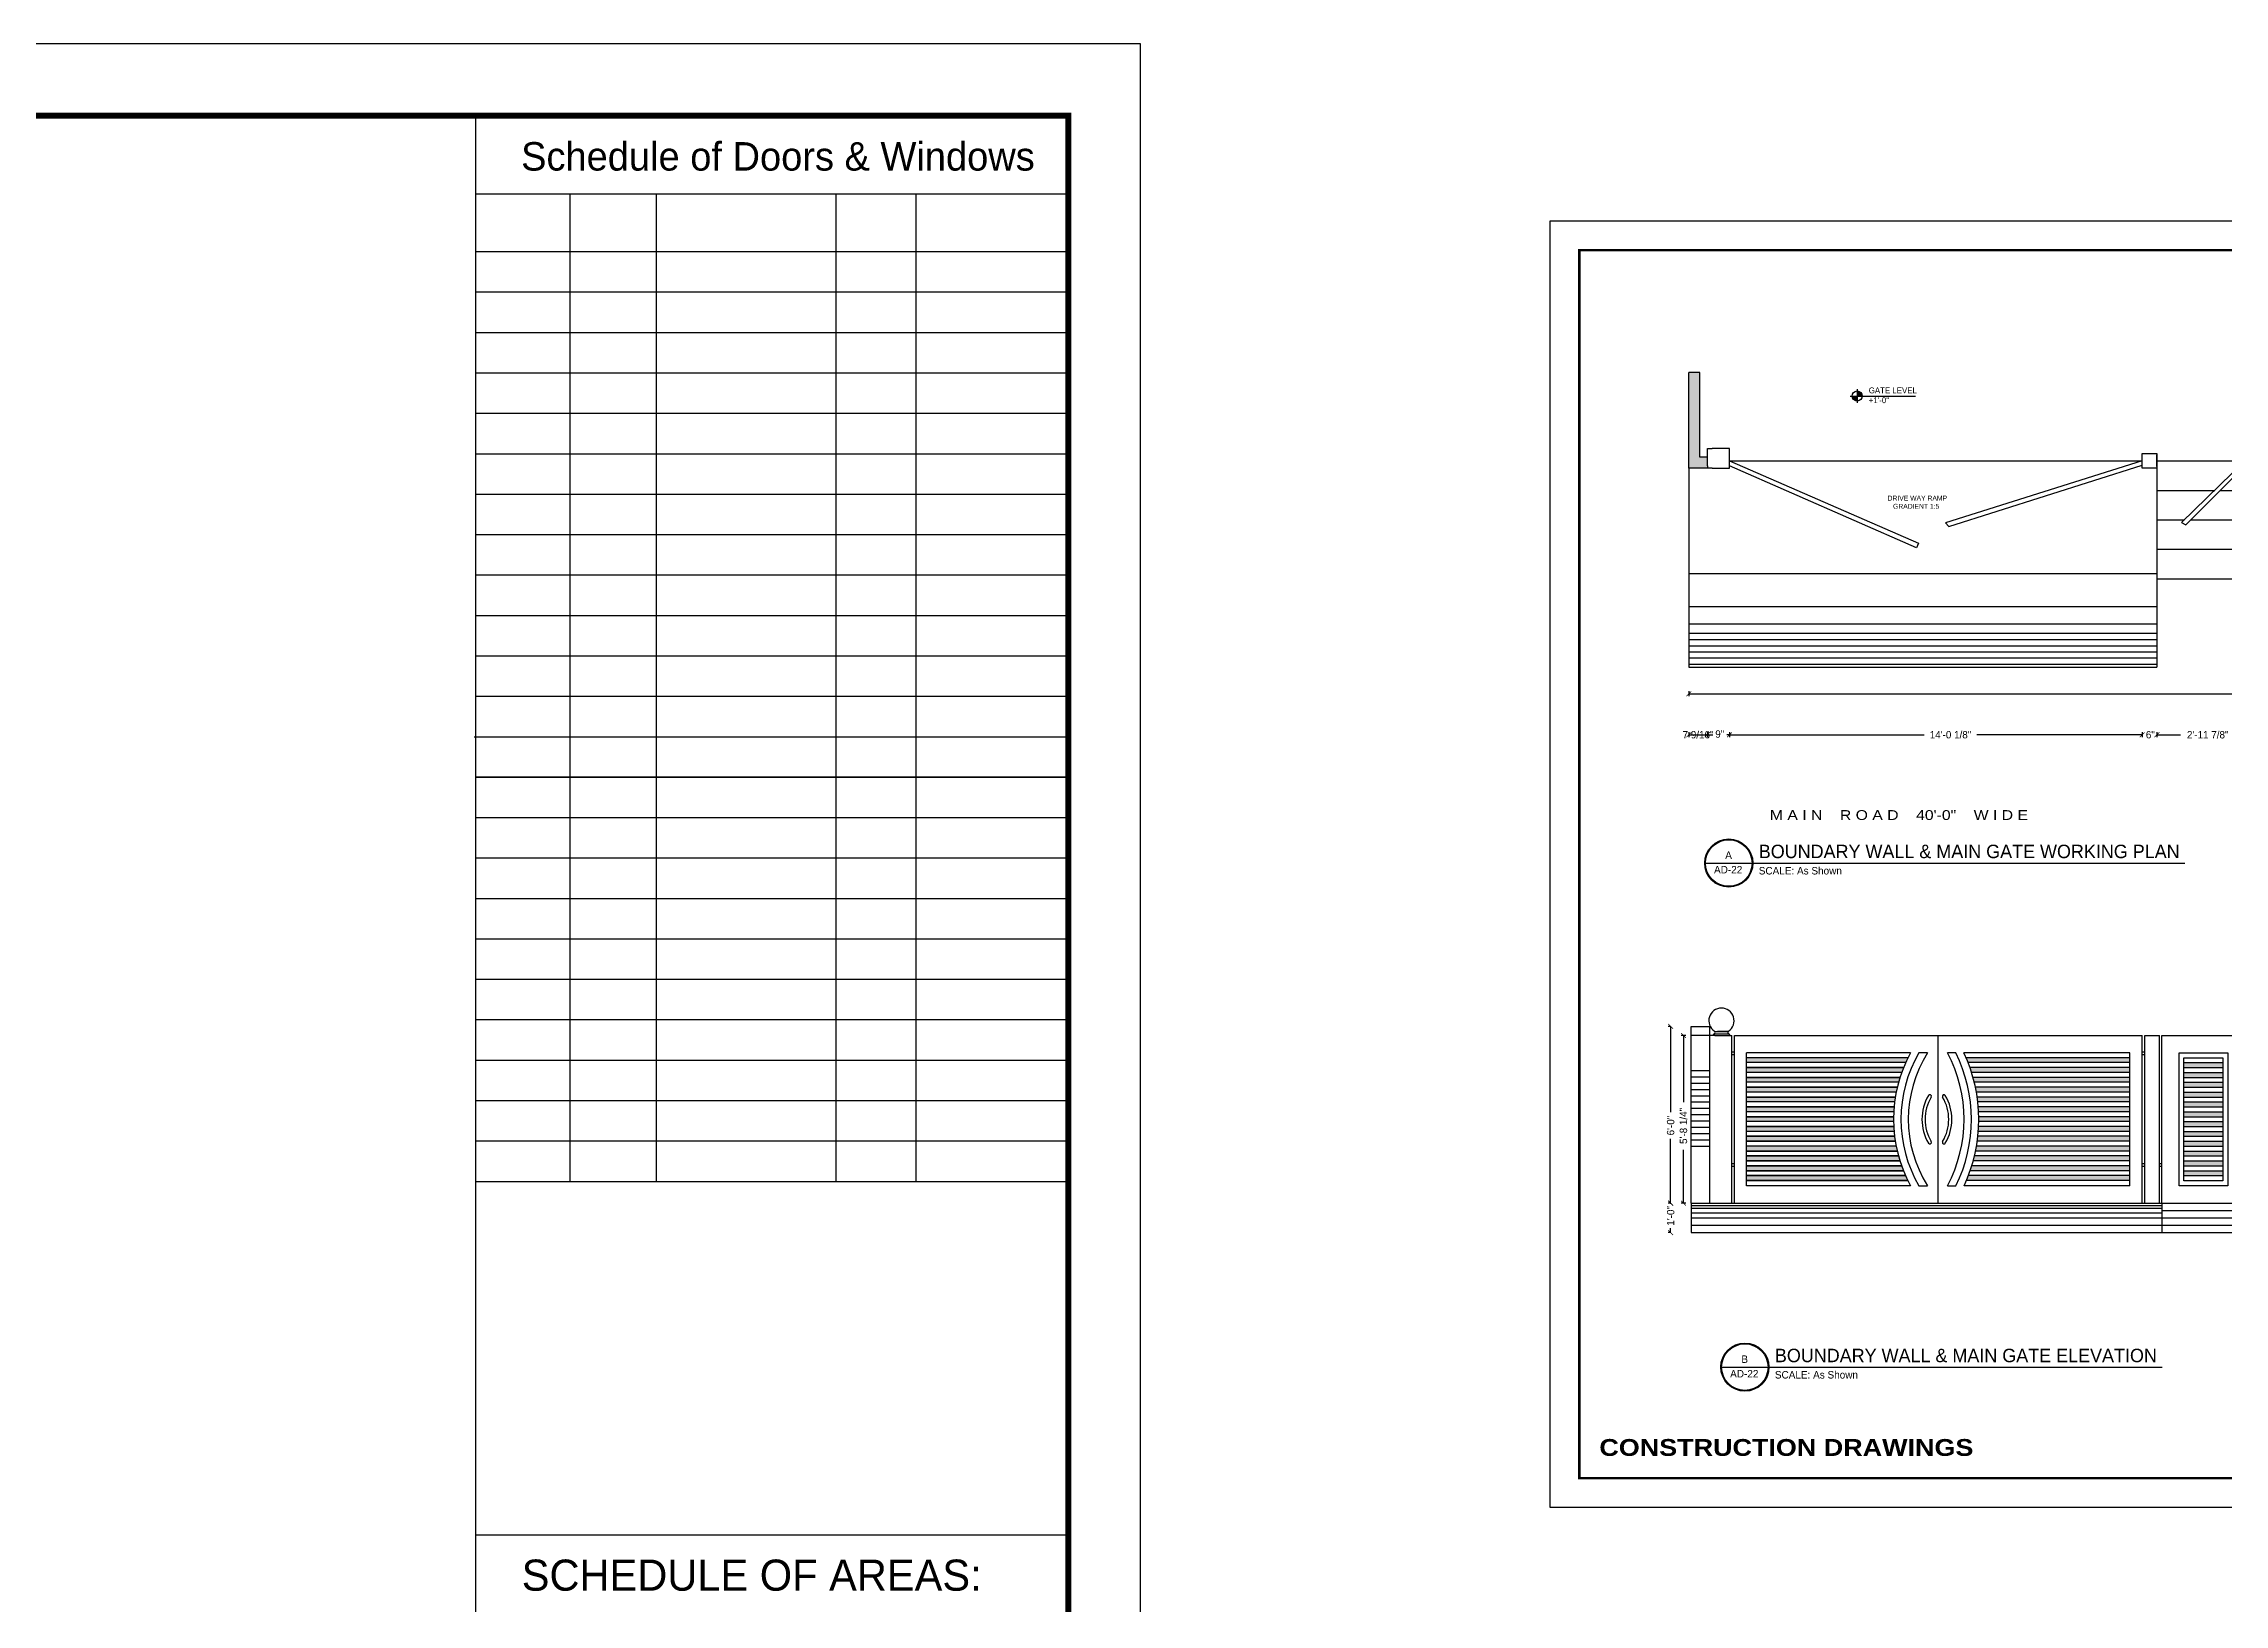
# Model space of a CAD drawing. Extents: x 10753 to 18704, y -5361 to 1140.
# Drawn here: x 14333 to 15221, y -2524 to -1889 of the extents above; entities that cross this region are included whole.
import ezdxf
from ezdxf.enums import TextEntityAlignment as Align

# ---------------------------------------------------------------- set-up
doc = ezdxf.new("R2010")
doc.units = 0
doc.header["$LTSCALE"] = 30
doc.header["$MEASUREMENT"] = 0
doc.header["$PDMODE"] = 3
doc.layers.get('0').update_dxf_attribs({"linetype": 'CONTINUOUS'})
doc.layers.get('DEFPOINTS').update_dxf_attribs({"linetype": 'CONTINUOUS'})
for name, color, linetype in [('CEILING SECTION', 33, 'CONTINUOUS'), ('DIM', 6, 'CONTINUOUS'), ('DM', 210, 'CONTINUOUS'), ('E-SSTONE', 37, 'CONTINUOUS'), ('FALSE CL', 43, 'CONTINUOUS'), ('main gate', 11, 'CONTINUOUS'), ('SEAL', 1, 'CONTINUOUS'), ('SLINE', 3, 'CONTINUOUS'), ('ST', 1, 'CONTINUOUS'), ('TEXT', 13, 'CONTINUOUS'), ('WALL', 2, 'CONTINUOUS'), ('WL', 9, 'CONTINUOUS')]:
    doc.layers.add(name, color=color, linetype=linetype)
doc.styles.add('CITYBLUEPRINT', font='stylu.ttf', dxfattribs={"height": 6})
doc.styles.add('ROMAND', font='stylu.ttf', dxfattribs={"height": 2})
doc.styles.add('SEAL TEXT', font='stylu.ttf', dxfattribs={"height": 6})
doc.styles.add('SMALL-DIM', font='stylu.ttf', dxfattribs={"height": 2})
doc.styles.get("Standard").update_dxf_attribs({"font": 'stylu.ttf', "height": 3})
doc.styles.add('STYLE3', font='ariblk.ttf', dxfattribs={"height": 1})
doc.styles.add('Work Dim', font='stylu.ttf', dxfattribs={"height": 4})
doc.dimstyles.new('D1', dxfattribs={"dimtxt": 6, "dimasz": 5, "dimexe": 1, "dimexo": 2, "dimgap": 1, "dimtad": 1, "dimdec": 4, "dimzin": 3, "dimdsep": 46, "dimlunit": 4, "dimtxsty": 'Standard', "dimcen": 3, "dimclrd": 7, "dimclre": 7, "dimclrt": 2, "dimadec": 0, "dimazin": 0, "dimtfac": 1, "dimtdec": 4, "dimtofl": 0, "dimtmove": 2, "dimatfit": 3, "dimfxl": 1, "dimfrac": 2, "dimtolj": 1, "dimtzin": 1, "dimarcsym": 0})

# ---------------------------------------------------------------- blocks, each defined once
blk = doc.blocks.new('_ArchTick')
at = {"color": 0, "linetype": 'ByBlock', "const_width": 0.15}
blk.add_lwpolyline([(-0.5, -0.5), (0.5, 0.5)], dxfattribs=at)
blk = doc.blocks.new('*D676')
at = {"layer": 'DEFPOINTS', "color": 0, "transparency": 16777216}
for p in [(14995.45, -2360.83), (15003.84, -2360.83), (15003.84, -2372.83)]:
    blk.add_point(p, dxfattribs=at)
at = {"layer": 'FALSE CL', "color": 21, "lineweight": -2, "transparency": 16777216}
for p, q in [((14995.45, -2360.83), (14994.45, -2360.83)), ((14995.45, -2360.83), (14995.45, -2361.06)), ((14995.45, -2372.83), (14995.45, -2370.97)), ((14995.45, -2372.83), (14994.45, -2372.83))]:
    blk.add_line(p, q, dxfattribs=at)
at = {"layer": 'FALSE CL', "color": 21, "lineweight": -2, "transparency": 16777216, "xscale": 2, "yscale": 2, "zscale": 2}
for p, rotation in [((14995.45, -2360.83), 90), ((14995.45, -2372.83), 270)]:
    blk.add_blockref('_ArchTick', p, dxfattribs=dict(at, rotation=rotation))
at = {"layer": 'FALSE CL', "color": 21, "transparency": 16777216, "insert": (14995.45, -2366.01), "char_height": 3, "attachment_point": 5, "rotation": 90}
blk.add_mtext('\\A1;1\'-0"', dxfattribs=at)
blk = doc.blocks.new('*D677')
at = {"layer": 'DEFPOINTS', "color": 0, "transparency": 16777216}
for p in [(14995.44, -2288.83), (15003.84, -2288.83), (15003.84, -2360.83)]:
    blk.add_point(p, dxfattribs=at)
at = {"layer": 'FALSE CL', "color": 21, "lineweight": -2, "transparency": 16777216}
for p, q in [((14995.44, -2288.83), (14994.44, -2288.83)), ((14995.44, -2288.83), (14995.44, -2323.78)), ((14995.44, -2360.83), (14995.44, -2334.69)), ((14995.44, -2360.83), (14994.44, -2360.83))]:
    blk.add_line(p, q, dxfattribs=at)
at = {"layer": 'FALSE CL', "color": 21, "lineweight": -2, "transparency": 16777216, "xscale": 2, "yscale": 2, "zscale": 2}
for p, rotation in [((14995.44, -2288.83), 90), ((14995.44, -2360.83), 270)]:
    blk.add_blockref('_ArchTick', p, dxfattribs=dict(at, rotation=rotation))
at = {"layer": 'FALSE CL', "color": 21, "transparency": 16777216, "insert": (14995.44, -2329.24), "char_height": 3, "attachment_point": 5, "rotation": 90}
blk.add_mtext('\\A1;6\'-0"', dxfattribs=at)
blk = doc.blocks.new('*D678')
at = {"layer": 'DEFPOINTS', "color": 0, "transparency": 16777216}
for p in [(15000.68, -2292.58), (15011.41, -2292.58), (15011.41, -2360.83)]:
    blk.add_point(p, dxfattribs=at)
at = {"layer": 'FALSE CL', "color": 21, "lineweight": -2, "transparency": 16777216}
for p, q in [((15001.68, -2292.58), (14999.68, -2292.58)), ((15000.68, -2292.58), (15000.68, -2319.72)), ((15000.68, -2360.83), (15000.68, -2339.06)), ((15001.68, -2360.83), (14999.68, -2360.83))]:
    blk.add_line(p, q, dxfattribs=at)
at = {"layer": 'FALSE CL', "color": 21, "lineweight": -2, "transparency": 16777216, "xscale": 2, "yscale": 2, "zscale": 2}
for p, rotation in [((15000.68, -2292.58), 90), ((15000.68, -2360.83), 270)]:
    blk.add_blockref('_ArchTick', p, dxfattribs=dict(at, rotation=rotation))
at = {"layer": 'FALSE CL', "color": 21, "transparency": 16777216, "insert": (15000.68, -2329.39), "char_height": 3, "attachment_point": 5, "rotation": 90}
blk.add_mtext('\\A1;5\'-8 1/4"', dxfattribs=at)
blk = doc.blocks.new('*D681')
at = {"layer": 'DEFPOINTS', "color": 0, "transparency": 16777216}
for p in [(15193.53, -2106.53), (15229.41, -2106.53), (15229.41, -2170.09)]:
    blk.add_point(p, dxfattribs=at)
at = {"layer": 'FALSE CL', "color": 21, "lineweight": -2, "transparency": 16777216}
for p, q in [((15193.53, -2169.09), (15193.53, -2171.09)), ((15193.53, -2170.09), (15203.09, -2170.09)), ((15229.41, -2170.09), (15225.35, -2170.09)), ((15229.41, -2169.09), (15229.41, -2171.09))]:
    blk.add_line(p, q, dxfattribs=at)
at = {"layer": 'FALSE CL', "color": 21, "lineweight": -2, "transparency": 16777216, "xscale": 2, "yscale": 2, "zscale": 2, "rotation": 180}
blk.add_blockref('_ArchTick', (15193.53, -2170.09), dxfattribs=at)
at = {"layer": 'FALSE CL', "color": 21, "lineweight": -2, "transparency": 16777216, "xscale": 2, "yscale": 2, "zscale": 2}
blk.add_blockref('_ArchTick', (15229.41, -2170.09), dxfattribs=at)
at = {"layer": 'FALSE CL', "color": 21, "transparency": 16777216, "insert": (15214.22, -2170.09), "char_height": 3, "attachment_point": 5}
blk.add_mtext('\\A1;2\'-11 7/8"', dxfattribs=at)
blk = doc.blocks.new('*D682')
at = {"layer": 'DEFPOINTS', "color": 0, "transparency": 16777216}
for p in [(15002.82, -2061.53), (15010.39, -2061.53), (15010.39, -2170.08)]:
    blk.add_point(p, dxfattribs=at)
at = {"layer": 'FALSE CL', "color": 21, "lineweight": -2, "transparency": 16777216}
for p, q in [((15002.82, -2169.08), (15002.82, -2171.08)), ((15002.82, -2170.08), (15010.39, -2170.08)), ((15010.39, -2169.08), (15010.39, -2171.08))]:
    blk.add_line(p, q, dxfattribs=at)
at = {"layer": 'FALSE CL', "color": 21, "lineweight": -2, "transparency": 16777216, "xscale": 2, "yscale": 2, "zscale": 2, "rotation": 180}
blk.add_blockref('_ArchTick', (15002.82, -2170.08), dxfattribs=at)
at = {"layer": 'FALSE CL', "color": 21, "lineweight": -2, "transparency": 16777216, "xscale": 2, "yscale": 2, "zscale": 2}
blk.add_blockref('_ArchTick', (15010.39, -2170.08), dxfattribs=at)
at = {"layer": 'FALSE CL', "color": 21, "transparency": 16777216, "insert": (15006.61, -2170.08), "char_height": 3, "attachment_point": 5}
blk.add_mtext('\\A1;7 9/16"', dxfattribs=at)
blk = doc.blocks.new('*D683')
at = {"layer": 'DEFPOINTS', "color": 0, "transparency": 16777216}
for p in [(15010.39, -2061.53), (15019.39, -2061.53), (15019.39, -2170.08)]:
    blk.add_point(p, dxfattribs=at)
at = {"layer": 'FALSE CL', "color": 21, "lineweight": -2, "transparency": 16777216}
for p, q in [((15010.39, -2169.08), (15010.39, -2171.08)), ((15010.39, -2170.08), (15012.59, -2170.08)), ((15019.39, -2170.08), (15018.29, -2170.08)), ((15019.39, -2169.08), (15019.39, -2171.08))]:
    blk.add_line(p, q, dxfattribs=at)
at = {"layer": 'FALSE CL', "color": 21, "lineweight": -2, "transparency": 16777216, "xscale": 2, "yscale": 2, "zscale": 2, "rotation": 180}
blk.add_blockref('_ArchTick', (15010.39, -2170.08), dxfattribs=at)
at = {"layer": 'FALSE CL', "color": 21, "lineweight": -2, "transparency": 16777216, "xscale": 2, "yscale": 2, "zscale": 2}
blk.add_blockref('_ArchTick', (15019.39, -2170.08), dxfattribs=at)
at = {"layer": 'FALSE CL', "color": 21, "transparency": 16777216, "insert": (15015.44, -2169.8), "char_height": 3, "attachment_point": 5}
blk.add_mtext('\\A1;9"', dxfattribs=at)
blk = doc.blocks.new('*D684')
at = {"layer": 'DEFPOINTS', "color": 0, "transparency": 16777216}
for p in [(15019.39, -2058.53), (15187.53, -2058.51), (15187.53, -2170.08)]:
    blk.add_point(p, dxfattribs=at)
at = {"layer": 'FALSE CL', "color": 21, "lineweight": -2, "transparency": 16777216}
for p, q in [((15019.39, -2169.08), (15019.39, -2171.08)), ((15019.39, -2170.08), (15098.76, -2170.08)), ((15187.53, -2170.08), (15120.14, -2170.08)), ((15187.53, -2169.08), (15187.53, -2171.08))]:
    blk.add_line(p, q, dxfattribs=at)
at = {"layer": 'FALSE CL', "color": 21, "lineweight": -2, "transparency": 16777216, "xscale": 2, "yscale": 2, "zscale": 2, "rotation": 180}
blk.add_blockref('_ArchTick', (15019.39, -2170.08), dxfattribs=at)
at = {"layer": 'FALSE CL', "color": 21, "lineweight": -2, "transparency": 16777216, "xscale": 2, "yscale": 2, "zscale": 2}
blk.add_blockref('_ArchTick', (15187.53, -2170.08), dxfattribs=at)
at = {"layer": 'FALSE CL', "color": 21, "transparency": 16777216, "insert": (15109.45, -2170.08), "char_height": 3, "attachment_point": 5}
blk.add_mtext('\\A1;14\'-0 1/8"', dxfattribs=at)
blk = doc.blocks.new('*D685')
at = {"layer": 'DEFPOINTS', "color": 0, "transparency": 16777216}
for p in [(15187.53, -2058.51), (15193.53, -2058.41), (15193.53, -2170.08)]:
    blk.add_point(p, dxfattribs=at)
at = {"layer": 'FALSE CL', "color": 21, "lineweight": -2, "transparency": 16777216}
for p, q in [((15187.53, -2170.08), (15185.53, -2170.08)), ((15187.53, -2169.08), (15187.53, -2171.08)), ((15193.53, -2169.08), (15193.53, -2171.08)), ((15193.53, -2170.08), (15195.53, -2170.08))]:
    blk.add_line(p, q, dxfattribs=at)
at = {"layer": 'FALSE CL', "color": 21, "lineweight": -2, "transparency": 16777216, "xscale": 2, "yscale": 2, "zscale": 2}
blk.add_blockref('_ArchTick', (15187.53, -2170.08), dxfattribs=at)
at = {"layer": 'FALSE CL', "color": 21, "lineweight": -2, "transparency": 16777216, "xscale": 2, "yscale": 2, "zscale": 2, "rotation": 180}
blk.add_blockref('_ArchTick', (15193.53, -2170.08), dxfattribs=at)
at = {"layer": 'FALSE CL', "color": 21, "transparency": 16777216, "insert": (15190.85, -2170.08), "char_height": 3, "attachment_point": 5}
blk.add_mtext('\\A1;6"', dxfattribs=at)
blk = doc.blocks.new('*D688')
at = {"layer": 'DEFPOINTS', "color": 0, "transparency": 16777216}
for p in [(15002.82, -2061.53), (15578.85, -2061.53), (15578.85, -2153.38)]:
    blk.add_point(p, dxfattribs=at)
at = {"layer": 'FALSE CL', "color": 21, "lineweight": -2, "transparency": 16777216}
for p, q in [((15002.82, -2152.38), (15002.82, -2154.38)), ((15002.82, -2153.38), (15256.91, -2153.38)), ((15578.85, -2153.38), (15270.97, -2153.38)), ((15578.85, -2152.38), (15578.85, -2154.38))]:
    blk.add_line(p, q, dxfattribs=at)
at = {"layer": 'FALSE CL', "color": 21, "lineweight": -2, "transparency": 16777216, "xscale": 2, "yscale": 2, "zscale": 2, "rotation": 180}
blk.add_blockref('_ArchTick', (15002.82, -2153.38), dxfattribs=at)
at = {"layer": 'FALSE CL', "color": 21, "lineweight": -2, "transparency": 16777216, "xscale": 2, "yscale": 2, "zscale": 2}
blk.add_blockref('_ArchTick', (15578.85, -2153.38), dxfattribs=at)
at = {"layer": 'FALSE CL', "color": 21, "transparency": 16777216, "insert": (15263.94, -2153.38), "char_height": 3, "attachment_point": 5}
blk.add_mtext('\\A1;48\'-0"', dxfattribs=at)

msp = doc.modelspace()

# ---------------------------------------------------------------- hatches: boundary and pattern name
at = {"layer": 'DM'}
h = msp.add_hatch(dxfattribs=at)
h.set_pattern_fill('ANSI31', color=256, scale=0.6)
h.set_pattern_definition([(45, (24320.09166, -6561.09638), (-0.0530330086, 0.0530330086), [])])
h.paths.add_polyline_path([(15071.43327, -2032.10851), (15073.48098, -2032.10851, 0.414213562), (15071.43327, -2030.0608)])
h.paths.add_polyline_path([(15069.38556, -2032.10851, 0.414213562), (15071.43327, -2034.15621), (15071.43327, -2032.10851)])
at = {"layer": 'FALSE CL'}
h = msp.add_hatch(color=15, dxfattribs=at)
h.dxf.hatch_style = 1
h.paths.add_polyline_path([(15578.84523, -2057.03055), (15238.40773, -2057.03055), (15238.40773, -2061.53055), (15578.84523, -2061.53055)])
h.paths.add_polyline_path([(15007.32154, -2022.53055), (15002.82154, -2022.53055), (15002.82154, -2061.53055), (15010.38948, -2061.53055), (15010.38948, -2060.53055), (15010.38948, -2057.03055), (15007.32154, -2057.03055)])
h = msp.add_hatch(color=15, dxfattribs=at)
h.dxf.hatch_style = 1
h.paths.add_polyline_path([(15092.10312, -2301.62135), (15026.40536, -2301.62135), (15026.40536, -2303.62135), (15091.16614, -2303.62135, -0.009725713)])
h.paths.add_polyline_path([(15090.3216, -2305.62135), (15026.40536, -2305.62135), (15026.40536, -2307.62135), (15089.56514, -2307.62135, -0.009415981)])
h.paths.add_polyline_path([(15088.89305, -2309.62135), (15026.40536, -2309.62135), (15026.40536, -2311.62135), (15088.30223, -2311.62135, -0.009183271)])
h.paths.add_polyline_path([(15087.79006, -2313.62135), (15026.40536, -2313.62135), (15026.40536, -2315.62135), (15087.35439, -2315.62135, -0.009013531)])
h.paths.add_polyline_path([(15086.99343, -2317.62135), (15026.40536, -2317.62135), (15026.40536, -2319.62135), (15086.70573, -2319.62135, -0.008897629)])
h.paths.add_polyline_path([(15086.49019, -2321.62135), (15026.40536, -2321.62135), (15026.40536, -2323.62135), (15086.34597, -2323.62135, -0.008829833)])
h.paths.add_polyline_path([(15086.27254, -2325.62135), (15026.40536, -2325.62135), (15026.40536, -2327.62135), (15086.26963, -2327.62135, -0.008806973)])
h.paths.add_polyline_path([(15086.33721, -2329.62135), (15026.40536, -2329.62135), (15026.40536, -2331.62135), (15086.47554, -2331.62135, -0.008828008)])
h.paths.add_polyline_path([(15086.68515, -2333.62135), (15026.40536, -2333.62135), (15026.40536, -2335.62135), (15086.96683, -2335.62135, -0.008893896)])
h.paths.add_polyline_path([(15087.32167, -2337.62135), (15026.40536, -2337.62135), (15026.40536, -2339.62135), (15087.75109, -2339.62135, -0.009007711)])
h.paths.add_polyline_path([(15088.25684, -2341.62135), (15026.40536, -2341.62135), (15026.40536, -2343.62135), (15088.84105, -2343.62135, -0.009175067)])
h.paths.add_polyline_path([(15089.5063, -2345.62135), (15026.40536, -2345.62135), (15026.40536, -2347.62135), (15090.25565, -2347.62135, -0.00940493)])
h.paths.add_polyline_path([(15091.09273, -2349.62135), (15026.40536, -2349.62135), (15026.40536, -2351.62135), (15092.02186, -2351.62135, -0.009711107)])
h = msp.add_hatch(color=15, dxfattribs=at)
h.dxf.hatch_style = 1
h.paths.add_polyline_path([(15182.54748, -2301.62135), (15115.8261, -2301.62135, -0.008473354), (15116.64241, -2303.62135), (15182.54748, -2303.62135)])
h.paths.add_polyline_path([(15182.54748, -2305.62135), (15117.38119, -2305.62135, -0.008266187), (15118.04527, -2307.62135), (15182.54748, -2307.62135)])
h.paths.add_polyline_path([(15182.54748, -2309.62135), (15118.63707, -2309.62135, -0.008107415), (15119.15866, -2311.62135), (15182.54748, -2311.62135)])
h.paths.add_polyline_path([(15182.54748, -2313.62135), (15119.61181, -2313.62135, -0.007989911), (15119.998, -2315.62135), (15182.54748, -2315.62135)])
h.paths.add_polyline_path([(15182.54748, -2317.62135), (15120.31846, -2317.62135, -0.007908853), (15120.57418, -2319.62135), (15182.54748, -2319.62135)])
h.paths.add_polyline_path([(15182.54748, -2321.62135), (15120.76594, -2321.62135, -0.00786113), (15120.89434, -2323.62135), (15182.54748, -2323.62135)])
h.paths.add_polyline_path([(15182.54748, -2325.62135), (15120.95973, -2325.62135, -0.007844986), (15120.96233, -2327.62135), (15182.54748, -2327.62135)])
h.paths.add_polyline_path([(15182.54748, -2329.62135), (15120.90214, -2329.62135, -0.007859842), (15120.77898, -2331.62135), (15182.54748, -2331.62135)])
h.paths.add_polyline_path([(15182.54748, -2333.62135), (15120.59248, -2333.62135, -0.007906231), (15120.34209, -2335.62135), (15182.54748, -2335.62135)])
h.paths.add_polyline_path([(15182.54748, -2337.62135), (15120.02703, -2337.62135, -0.007985856), (15119.64633, -2339.62135), (15182.54748, -2339.62135)])
h.paths.add_polyline_path([(15182.54748, -2341.62135), (15119.19878, -2341.62135, -0.008101768), (15118.68292, -2343.62135), (15182.54748, -2343.62135)])
h.paths.add_polyline_path([(15182.54748, -2345.62135), (15118.09701, -2345.62135, -0.008258708), (15117.439, -2347.62135), (15182.54748, -2347.62135)])
h.paths.add_polyline_path([(15182.54748, -2349.62135), (15116.70651, -2349.62135, -0.008463691), (15115.89674, -2351.62135), (15182.54748, -2351.62135)])
h = msp.add_hatch(color=15, dxfattribs=at)
h.dxf.hatch_style = 1
h.paths.add_polyline_path([(15220.37834, -2303.62135), (15204.52642, -2303.62135), (15204.52642, -2305.62135), (15220.37834, -2305.62135)])
h = msp.add_hatch(color=15, dxfattribs=at)
h.dxf.hatch_style = 1
h.paths.add_polyline_path([(15220.37834, -2307.62135), (15204.52642, -2307.62135), (15204.52642, -2309.62135), (15220.37834, -2309.62135)])
h.paths.add_polyline_path([(15220.37834, -2311.62135), (15204.52642, -2311.62135), (15204.52642, -2313.62135), (15220.37834, -2313.62135)])
h.paths.add_polyline_path([(15220.37834, -2315.62135), (15204.52642, -2315.62135), (15204.52642, -2317.62135), (15220.37834, -2317.62135)])
h.paths.add_polyline_path([(15220.37834, -2319.62135), (15204.52642, -2319.62135), (15204.52642, -2321.62135), (15220.37834, -2321.62135)])
h.paths.add_polyline_path([(15220.37834, -2323.62135), (15204.52642, -2323.62135), (15204.52642, -2325.62135), (15220.37834, -2325.62135)])
h.paths.add_polyline_path([(15220.37834, -2327.62135), (15204.52642, -2327.62135), (15204.52642, -2329.62135), (15220.37834, -2329.62135)])
h.paths.add_polyline_path([(15220.37834, -2331.62135), (15204.52642, -2331.62135), (15204.52642, -2333.62135), (15220.37834, -2333.62135)])
h = msp.add_hatch(color=15, dxfattribs=at)
h.dxf.hatch_style = 1
h.paths.add_polyline_path([(15220.37834, -2335.62135), (15204.52642, -2335.62135), (15204.52642, -2337.62135), (15220.37834, -2337.62135)])
h.paths.add_polyline_path([(15220.37834, -2339.62135), (15204.52642, -2339.62135), (15204.52642, -2341.62135), (15220.37834, -2341.62135)])
h.paths.add_polyline_path([(15220.37834, -2343.62135), (15204.52642, -2343.62135), (15204.52642, -2345.62135), (15220.37834, -2345.62135)])
h.paths.add_polyline_path([(15220.37834, -2347.62135), (15204.52642, -2347.62135), (15204.52642, -2349.62135), (15220.37834, -2349.62135)])

# ---------------------------------------------------------------- linework, layer by layer
at = {"layer": 'CEILING SECTION'}
for p, q in [((15019.38948, -2058.50763), (15187.53161, -2058.50763)), ((15003.83741, -2360.82919), (15003.83741, -2288.82919)), ((15003.83741, -2288.82919), (15011.40536, -2288.82919)), ((15011.40536, -2292.57919), (15011.40536, -2288.82919)), ((15011.40536, -2360.82919), (15011.40536, -2292.57919)), ((15013.39983, -2292.57919), (15011.40536, -2292.57919)), ((15013.40536, -2292.57919), (15020.40536, -2292.57919)), ((15020.40536, -2360.82919), (15020.40536, -2292.57919)), ((15020.40536, -2299.2501), (15021.40536, -2299.2501)), ((15020.40536, -2300.2501), (15021.40536, -2300.2501)), ((15021.40536, -2360.82919), (15021.40536, -2292.57919)), ((15021.40536, -2292.57919), (15187.54748, -2292.57919)), ((15026.40536, -2353.72714), (15026.40536, -2299.62135)), ((15093.13775, -2299.62135), (15026.40536, -2299.62135)), ((15100.08769, -2299.62135), (15096.57961, -2299.62135)), ((15104.47642, -2360.82919), (15104.47642, -2292.57919)), ((15111.5967, -2299.62135), (15108.22318, -2299.62135)), ((15182.54748, -2299.62135), (15114.92897, -2299.62135)), ((15182.54748, -2353.72714), (15182.54748, -2299.62135)), ((15187.54748, -2360.82919), (15187.54748, -2292.57919)), ((15187.54748, -2299.2501), (15188.54748, -2299.2501)), ((15187.54748, -2300.2501), (15188.54748, -2300.2501)), ((15188.54748, -2360.82919), (15188.54748, -2292.57919)), ((15188.54748, -2292.57919), (15194.54748, -2292.57919)), ((15194.54748, -2360.82919), (15194.54748, -2292.57919)), ((15195.54748, -2292.57919), (15229.4236, -2292.57919)), ((15195.54748, -2360.82919), (15195.54748, -2292.57919)), ((15020.40536, -2344.71364), (15021.40536, -2344.71364)), ((15187.54748, -2344.71364), (15188.54748, -2344.71364)), ((15194.54748, -2344.71364), (15195.54748, -2344.71364)), ((15020.40536, -2345.71364), (15021.40536, -2345.71364)), ((15093.1053, -2353.72714), (15026.40536, -2353.72714)), ((15096.54475, -2353.72714), (15100.04999, -2353.72714)), ((15108.25494, -2353.72714), (15111.62649, -2353.72714)), ((15114.94793, -2345.62135), (15114.92897, -2345.62135)), ((15182.54748, -2353.72714), (15114.95704, -2353.72714)), ((15114.95704, -2353.72714), (15114.95705, -2353.72714)), ((15187.54748, -2345.71364), (15188.54748, -2345.71364)), ((15194.54748, -2345.71364), (15195.54748, -2345.71364)), ((15003.83741, -2360.82919), (15579.8611, -2360.82919)), ((15003.83741, -2360.82919), (15003.83741, -2372.82919)), ((15003.83741, -2372.82919), (15579.8611, -2372.82919))]:
    msp.add_line(p, q, dxfattribs=at)
at = {"layer": 'CEILING SECTION', "color": 15}
for p, q in [((15003.83741, -2361.82919), (15195.54748, -2361.82919)), ((15003.83741, -2362.82919), (15195.54748, -2362.82919)), ((15003.83741, -2364.82919), (15195.54748, -2364.82919)), ((15003.83741, -2366.82919), (15195.54748, -2366.82919)), ((15003.83741, -2369.82919), (15195.54748, -2369.82919)), ((15195.54748, -2363.82919), (15239.4236, -2363.82919)), ((15195.54748, -2366.82919), (15239.4236, -2366.82919)), ((15195.54748, -2369.82919), (15239.4236, -2369.82919))]:
    msp.add_line(p, q, dxfattribs=at)
at = {"layer": 'CEILING SECTION'}
for points in [[(15202.52642, -2299.62135), (15222.37834, -2299.62135), (15222.37834, -2353.72714), (15202.52642, -2353.72714)], [(15204.52642, -2301.62135), (15220.37834, -2301.62135), (15220.37834, -2351.72714), (15204.52642, -2351.72714)]]:
    msp.add_lwpolyline(points, close=True, dxfattribs=at)
for centre, radius, start, end in [((15143.03988, -2326.70419), 56.77766, 151.51046596, 208.4207971), ((15143.03988, -2326.70419), 53.77766, 149.76102892, 210.16514567), ((15143.03988, -2326.70419), 50.77766, 147.76714736, 212.15300271), ((15057.22998, -2326.70419), 57.73895, 332.09418497, 27.97308217), ((15057.22998, -2326.70419), 60.73895, 333.58285252, 26.48024298), ((15057.22998, -2326.70419), 63.73895, 334.91495917, 25.14449421)]:
    msp.add_arc(centre, radius, start, end, dxfattribs=at)
at = {"layer": 'DM'}
for p, q in [((15068.60924, -2032.10851), (15095.25407, -2032.10851)), ((15071.43327, -2029.28448), (15071.43327, -2034.93253))]:
    msp.add_line(p, q, dxfattribs=at)
msp.add_circle((15071.43327, -2032.10851), 2.04771, dxfattribs=at)
at = {"layer": 'E-SSTONE'}
for p, q in [((15011.40536, -2312.06029), (15003.83741, -2312.06029)), ((15011.40536, -2314.63172), (15003.83741, -2314.63172)), ((15011.40536, -2317.20315), (15003.83741, -2317.20315)), ((15011.40536, -2319.77458), (15003.83741, -2319.77458)), ((15011.40536, -2322.34601), (15003.83741, -2322.34601)), ((15011.40536, -2324.91744), (15003.83741, -2324.91744)), ((15011.40536, -2327.48887), (15003.83741, -2327.48887)), ((15011.40536, -2330.06029), (15003.83741, -2330.06029)), ((15011.40536, -2332.63172), (15003.83741, -2332.63172))]:
    msp.add_line(p, q, dxfattribs=at)
for centre, radius, start, end in [((15116.74074, -2326.70419), 18.93771, 149.15922991, 210.84077009), ((15116.74074, -2326.70419), 17.652, 149.15922991, 210.84077009), ((15101.03286, -2317.32526), 0.64286, 329.15922991, 149.15922991), ((15106.7861, -2317.32526), 0.64286, 30.84077009, 210.84077009), ((15091.07822, -2326.70419), 17.652, 329.15922991, 30.84077009), ((15091.07822, -2326.70419), 18.93771, 329.15922991, 30.84077009), ((15101.03286, -2336.08312), 0.64286, 210.84077009, 30.84077009), ((15106.7861, -2336.08312), 0.64286, 149.15922991, 329.15922991)]:
    msp.add_arc(centre, radius, start, end, dxfattribs=at)
at = {"layer": 'FALSE CL'}
for p, q in [((15193.53161, -2058.53055), (15229.40773, -2058.53055)), ((15002.82154, -2061.53055), (15002.82154, -2142.50763)), ((15193.53161, -2061.15311), (15193.53161, -2142.50763)), ((15193.53161, -2070.53055), (15217.05491, -2070.53055)), ((15219.40101, -2070.53055), (15229.40773, -2070.53055)), ((15193.53161, -2082.53055), (15204.70209, -2082.53055)), ((15207.39208, -2082.53055), (15229.40773, -2082.53055)), ((15193.53161, -2094.53055), (15229.40773, -2094.53055)), ((15193.53161, -2106.53055), (15229.40773, -2106.53055)), ((15002.82154, -2142.50763), (15193.53161, -2142.50763)), ((15092.10312, -2301.62135), (15026.40536, -2301.62135)), ((15091.16614, -2303.62135), (15026.40536, -2303.62135)), ((15090.3216, -2305.62135), (15026.40536, -2305.62135)), ((15089.56514, -2307.62135), (15026.40536, -2307.62135)), ((15088.89305, -2309.62135), (15026.40536, -2309.62135)), ((15182.54748, -2301.62135), (15115.8261, -2301.62135)), ((15182.54748, -2303.62135), (15116.64241, -2303.62135)), ((15182.54748, -2305.62135), (15117.38119, -2305.62135)), ((15182.54748, -2307.62135), (15118.04527, -2307.62135)), ((15182.54748, -2309.62135), (15118.63707, -2309.62135)), ((15204.52642, -2303.62135), (15220.37834, -2303.62135)), ((15204.52642, -2305.62135), (15220.37834, -2305.62135)), ((15204.52642, -2307.62135), (15220.37834, -2307.62135)), ((15204.52642, -2309.62135), (15220.37834, -2309.62135)), ((15088.30223, -2311.62135), (15026.40536, -2311.62135)), ((15087.79006, -2313.62135), (15026.40536, -2313.62135)), ((15087.35439, -2315.62135), (15026.40536, -2315.62135)), ((15086.99343, -2317.62135), (15026.40536, -2317.62135)), ((15182.54748, -2311.62135), (15119.15866, -2311.62135)), ((15182.54748, -2313.62135), (15119.61181, -2313.62135)), ((15182.54748, -2315.62135), (15119.998, -2315.62135)), ((15182.54748, -2317.62135), (15120.31846, -2317.62135)), ((15204.52642, -2311.62135), (15220.37834, -2311.62135)), ((15204.52642, -2313.62135), (15220.37834, -2313.62135)), ((15204.52642, -2315.62135), (15220.37834, -2315.62135)), ((15204.52642, -2317.62135), (15220.37834, -2317.62135)), ((15086.70573, -2319.62135), (15026.40536, -2319.62135)), ((15086.49019, -2321.62135), (15026.40536, -2321.62135)), ((15086.34597, -2323.62135), (15026.40536, -2323.62135)), ((15086.27254, -2325.62135), (15026.40536, -2325.62135)), ((15182.54748, -2319.62135), (15120.57418, -2319.62135)), ((15182.54748, -2321.62135), (15120.76594, -2321.62135)), ((15182.54748, -2323.62135), (15120.89434, -2323.62135)), ((15182.54748, -2325.62135), (15120.95973, -2325.62135)), ((15204.52642, -2319.62135), (15220.37834, -2319.62135)), ((15204.52642, -2321.62135), (15220.37834, -2321.62135)), ((15204.52642, -2323.62135), (15220.37834, -2323.62135)), ((15204.52642, -2325.62135), (15220.37834, -2325.62135)), ((15086.26963, -2327.62135), (15026.40536, -2327.62135)), ((15086.33721, -2329.62135), (15026.40536, -2329.62135)), ((15086.47554, -2331.62135), (15026.40536, -2331.62135)), ((15086.68515, -2333.62135), (15026.40536, -2333.62135)), ((15086.96683, -2335.62135), (15026.40536, -2335.62135)), ((15182.54748, -2335.62135), (15120.34209, -2335.62135)), ((15182.54748, -2333.62135), (15120.59248, -2333.62135)), ((15182.54748, -2331.62135), (15120.77898, -2331.62135)), ((15182.54748, -2329.62135), (15120.90214, -2329.62135)), ((15182.54748, -2327.62135), (15120.96233, -2327.62135)), ((15204.52642, -2327.62135), (15220.37834, -2327.62135)), ((15204.52642, -2329.62135), (15220.37834, -2329.62135)), ((15204.52642, -2331.62135), (15220.37834, -2331.62135)), ((15204.52642, -2333.62135), (15220.37834, -2333.62135)), ((15204.52642, -2335.62135), (15220.37834, -2335.62135)), ((15087.32167, -2337.62135), (15026.40536, -2337.62135)), ((15087.75109, -2339.62135), (15026.40536, -2339.62135)), ((15088.25684, -2341.62135), (15026.40536, -2341.62135)), ((15088.84105, -2343.62135), (15026.40536, -2343.62135)), ((15182.54748, -2343.62135), (15118.68292, -2343.62135)), ((15182.54748, -2341.62135), (15119.19878, -2341.62135)), ((15182.54748, -2339.62135), (15119.64633, -2339.62135)), ((15182.54748, -2337.62135), (15120.02703, -2337.62135)), ((15204.52642, -2337.62135), (15220.37834, -2337.62135)), ((15204.52642, -2339.62135), (15220.37834, -2339.62135)), ((15204.52642, -2341.62135), (15220.37834, -2341.62135)), ((15204.52642, -2343.62135), (15220.37834, -2343.62135)), ((15089.5063, -2345.62135), (15026.40536, -2345.62135)), ((15090.25565, -2347.62135), (15026.40536, -2347.62135)), ((15091.09273, -2349.62135), (15026.40536, -2349.62135)), ((15092.02186, -2351.62135), (15026.40536, -2351.62135)), ((15182.54748, -2351.62135), (15115.89674, -2351.62135)), ((15182.54748, -2349.62135), (15116.70651, -2349.62135)), ((15182.54748, -2347.62135), (15117.439, -2347.62135)), ((15182.54748, -2345.62135), (15118.09701, -2345.62135)), ((15204.52642, -2345.62135), (15220.37834, -2345.62135)), ((15204.52642, -2347.62135), (15220.37834, -2347.62135)), ((15204.52642, -2349.62135), (15220.37834, -2349.62135)), ((15195.54748, -2360.82919), (15195.54748, -2372.82919))]:
    msp.add_line(p, q, dxfattribs=at)
at = {"layer": 'FALSE CL', "linetype": 'Continuous'}
for p, q in [((15091.16614, -2303.62135), (15026.40536, -2303.62135)), ((15026.40536, -2305.62135), (15090.3216, -2305.62135)), ((15089.56514, -2307.62135), (15026.40536, -2307.62135)), ((15026.40536, -2309.62135), (15088.89305, -2309.62135)), ((15088.30223, -2311.62135), (15026.40536, -2311.62135)), ((15026.40536, -2313.62135), (15087.79006, -2313.62135)), ((15087.35439, -2315.62135), (15026.40536, -2315.62135)), ((15026.40536, -2317.62135), (15086.99343, -2317.62135)), ((15086.70573, -2319.62135), (15026.40536, -2319.62135)), ((15026.40536, -2321.62135), (15086.49019, -2321.62135)), ((15086.27254, -2323.62135), (15026.40536, -2323.62135)), ((15026.40536, -2325.62135), (15086.27254, -2325.62135)), ((15086.26963, -2327.62135), (15026.40536, -2327.62135)), ((15026.40536, -2329.62135), (15086.33721, -2329.62135)), ((15086.47554, -2331.62135), (15026.40536, -2331.62135)), ((15026.40536, -2333.62135), (15086.68515, -2333.62135)), ((15026.40536, -2335.62135), (15086.96683, -2335.62135)), ((15087.32167, -2337.62135), (15026.40536, -2337.62135)), ((15026.40536, -2339.62135), (15087.75109, -2339.62135)), ((15026.40536, -2341.62135), (15088.25684, -2341.62135)), ((15026.40536, -2343.62135), (15088.84105, -2343.62135)), ((15026.40536, -2345.62135), (15089.5063, -2345.62135)), ((15026.40536, -2347.62135), (15090.25565, -2347.62135)), ((15026.40536, -2349.62135), (15091.09273, -2349.62135)), ((15026.40536, -2351.62135), (15092.02186, -2351.62135))]:
    msp.add_line(p, q, dxfattribs=at)
at = {"layer": 'main gate'}
for p, q in [((15002.82154, -2061.53055), (15002.82154, -2022.53055)), ((15007.32154, -2022.53055), (15002.82154, -2022.53055)), ((15007.32154, -2057.03055), (15007.32154, -2022.53055)), ((15010.38948, -2057.03055), (15007.32154, -2057.03055)), ((15010.38948, -2060.53055), (15010.38948, -2053.53055)), ((15010.38948, -2053.53055), (15012.38948, -2053.53055)), ((15010.38948, -2060.53055), (15010.38948, -2061.53055)), ((15019.38948, -2053.53055), (15012.38948, -2053.53055)), ((15019.38948, -2060.53055), (15019.38948, -2053.53055)), ((15019.38948, -2058.50763), (15096.39566, -2092.06429)), ((15095.59669, -2093.89777), (15019.38948, -2060.53055)), ((15019.38948, -2061.53055), (15019.38948, -2060.53055)), ((15187.53161, -2058.50763), (15107.42869, -2083.79642)), ((15108.77377, -2085.27654), (15187.53161, -2060.32661)), ((15187.53161, -2058.53055), (15187.53161, -2055.53055)), ((15187.53161, -2055.53055), (15193.53161, -2055.53055)), ((15187.53161, -2060.77568), (15187.53161, -2056.28542)), ((15187.53161, -2061.53055), (15187.53161, -2058.53055)), ((15193.53161, -2055.53055), (15193.53161, -2061.53055)), ((15193.53161, -2060.77568), (15193.53161, -2056.04833)), ((15193.53161, -2060.77568), (15193.53161, -2061.53055)), ((15229.40773, -2058.53055), (15203.58579, -2083.61496)), ((15205.33318, -2084.58792), (15229.40773, -2060.53128)), ((15012.38948, -2061.53055), (15002.82154, -2061.53055)), ((15012.38948, -2061.53055), (15019.38948, -2061.53055)), ((15193.53161, -2061.53055), (15187.53161, -2061.53055)), ((15107.42869, -2083.79642), (15108.77377, -2085.27654)), ((15203.58579, -2083.61496), (15205.33318, -2084.58792)), ((15096.39566, -2092.06429), (15095.59669, -2093.89777))]:
    msp.add_line(p, q, dxfattribs=at)
at = {"layer": 'SEAL', "color": 1}
for p, q in [((14508.5437, -1917.91437), (14508.5437, -3149.82185)), ((14750.02557, -1917.91437), (14508.5437, -1917.91437)), ((14750.02557, -1917.91437), (14508.5437, -1917.91437)), ((14508.5437, -1949.82666), (14750.02557, -1949.82666)), ((14546.96127, -1949.82666), (14546.96127, -2351.96048)), ((14582.1301, -1949.82666), (14582.1301, -2351.96048)), ((14655.44007, -1949.82666), (14655.44007, -2351.96048)), ((14688.00949, -1949.82666), (14688.00949, -2351.96048)), ((14508.5437, -1973.273), (14750.02557, -1973.273)), ((14508.5437, -1989.73768), (14750.02557, -1989.73768)), ((14508.5437, -2006.20235), (14750.02557, -2006.20235)), ((14508.5437, -2022.66702), (14750.02557, -2022.66702)), ((14508.5437, -2039.13169), (14750.02557, -2039.13169)), ((14508.5437, -2055.59637), (14750.02557, -2055.59637)), ((14508.5437, -2072.06104), (14750.02557, -2072.06104)), ((14508.5437, -2088.52571), (14750.02557, -2088.52571)), ((14508.5437, -2104.99039), (14750.02557, -2104.99039)), ((14508.5437, -2121.45506), (14750.02557, -2121.45506)), ((14508.5437, -2137.91973), (14750.02557, -2137.91973)), ((14508.5437, -2154.38441), (14750.02557, -2154.38441)), ((14508.0571, -2170.84908), (14749.53897, -2170.84908)), ((14508.0571, -2170.84908), (14694.34416, -2170.84908)), ((14508.0571, -2170.84908), (14749.53897, -2170.84908)), ((14508.5437, -2170.84908), (14750.02557, -2170.84908)), ((14508.5437, -2170.84908), (14750.02557, -2170.84908)), ((14750.02557, -2187.31375), (14508.5437, -2187.31375)), ((14508.5437, -2187.31375), (14750.02557, -2187.31375)), ((14508.5437, -2203.77842), (14750.02557, -2203.77842)), ((14508.5437, -2220.2431), (14750.02557, -2220.2431)), ((14508.5437, -2236.70777), (14750.02557, -2236.70777)), ((14508.5437, -2253.17244), (14750.02557, -2253.17244)), ((14508.5437, -2269.63712), (14750.02557, -2269.63712)), ((14508.5437, -2286.10179), (14750.02557, -2286.10179)), ((14508.5437, -2302.56646), (14750.02557, -2302.56646)), ((14508.5437, -2319.03114), (14750.02557, -2319.03114)), ((14508.5437, -2335.49581), (14750.02557, -2335.49581)), ((14508.5437, -2351.96048), (14750.02557, -2351.96048)), ((14750.02557, -2496.12537), (14508.5437, -2496.12537))]:
    msp.add_line(p, q, dxfattribs=at)
for points in [[(14779.3567, -1888.58324), (14779.3567, -3179.15298), (12857.09429, -3179.15298), (12857.09429, -1888.58324)], [(15726.76047, -1960.81203), (15726.76047, -2484.78568), (14946.31845, -2484.78568), (14946.31845, -1960.81203)]]:
    msp.add_lwpolyline(points, close=True, dxfattribs=at)
at = {"layer": 'SLINE'}
for p, q in [((15009.30491, -2222.32887), (15204.94737, -2222.32887)), ((15015.86821, -2427.619), (15195.71315, -2427.619))]:
    msp.add_line(p, q, dxfattribs=at)
for centre, radius in [((15019.11585, -2222.32887), 9.81095), ((15019.11585, -2222.32887), 9.47309), ((15025.67916, -2427.619), 9.81095), ((15025.67916, -2427.619), 9.47309)]:
    msp.add_circle(centre, radius, dxfattribs=at)
at = {"layer": 'ST', "color": 8}
for p, q in [((15193.53161, -2104.49174), (15002.82154, -2104.49174)), ((15193.53161, -2118.0314), (15002.82154, -2118.0314)), ((15193.53161, -2125.02437), (15002.82154, -2125.02437)), ((15193.53161, -2128.89285), (15002.82154, -2128.89285)), ((15193.53161, -2131.42223), (15002.82154, -2131.42223)), ((15193.53161, -2133.92223), (15002.82154, -2133.92223)), ((15193.53161, -2136.42223), (15002.82154, -2136.42223)), ((15193.53161, -2138.92223), (15002.82154, -2138.92223)), ((15193.53161, -2141.42223), (15002.82154, -2141.42223))]:
    msp.add_line(p, q, dxfattribs=at)
at = {"layer": 'TEXT', "color": 2}
msp.add_arc((15016.15029, -2286.51542), 5.13967, 303.86206252, 236.13793748, dxfattribs=at)
at = {"layer": 'WL'}
for p, q in [((15013.28649, -2291.84913), (15019.01409, -2291.84913)), ((15013.43272, -2290.9054), (15018.86786, -2290.9054)), ((15018.86786, -2290.9054), (15014.53003, -2290.9054)), ((15011.40536, -2292.57919), (15003.83741, -2292.57919)), ((15011.40536, -2306.91744), (15003.83741, -2306.91744)), ((15011.40536, -2309.48887), (15003.83741, -2309.48887)), ((15011.40536, -2335.20315), (15003.83741, -2335.20315)), ((15011.40536, -2337.77458), (15003.83741, -2337.77458))]:
    msp.add_line(p, q, dxfattribs=at)
for points, const_width in [([(14750.02557, -1917.91437), (14750.02557, -3149.82185), (12886.42542, -3149.82185), (12886.42542, -1917.91437)], 2.44426), ([(15714.85198, -1972.72052), (15714.85198, -2472.87719), (14958.22695, -2472.87719), (14958.22695, -1972.72052)], 0.99237)]:
    msp.add_lwpolyline(points, close=True, dxfattribs=dict(at, const_width=const_width))
for centre, radius, start, end in [((15013.47643, -2292.66315), 0.83588, 103.13383704, 174.23483648), ((15012.96563, -2291.31622), 0.62205, 301.05152325, 58.94847675), ((15019.33495, -2291.31622), 0.62205, 121.05152325, 238.94847675), ((15018.82416, -2292.66315), 0.83588, 5.76516352, 76.86616296)]:
    msp.add_arc(centre, radius, start, end, dxfattribs=at)

# ---------------------------------------------------------------- texts
at = {"layer": 'DIM', "insert": (15082.21799, -2072.69376), "char_height": 2, "attachment_point": 1, "style": 'Work Dim'}
msp.add_mtext_dynamic_manual_height_columns('\\pi1.5954;DRIVE WAY RAMP\\P\\pi3.8216;GRADIENT 1:5', width=26.6066114, gutter_width=20, heights=[0], dxfattribs=at)
at = {"layer": 'DM', "insert": (15076.13392, -2028.6169), "char_height": 2.4, "attachment_point": 1, "style": 'Work Dim'}
msp.add_mtext_dynamic_manual_height_columns('GATE LEVEL\\P+1\'-0"', width=36.2114011, gutter_width=20, heights=[0], dxfattribs=at)
at = {"layer": 'SEAL', "color": 1, "style": 'SEAL TEXT'}
msp.add_text('Schedule of Doors & Windows', height=11.58539, dxfattribs=at).set_placement((14631.78982, -1940.29394), align=Align.CENTER)
at = {"layer": 'SEAL', "color": 1, "style": 'ROMAND'}
msp.add_text('SCHEDULE OF AREAS:', height=12.669831, dxfattribs=at).set_placement((14527.42261, -2518.68012))
at = {"layer": 'SLINE', "style": 'SMALL-DIM'}
for s, height, p in [('A', 3.0375, (15017.68599, -2220.61338)), ('BOUNDARY WALL & MAIN GATE WORKING PLAN', 5.4675, (15031.34871, -2220.31953, 0.05807)), ('AD-22', 3.0375, (15013.12313, -2226.53952)), ('SCALE: As Shown', 3.0375, (15031.34007, -2226.97476, 0.06863)), ('B', 3.0375, (15024.2493, -2425.90351)), ('BOUNDARY WALL & MAIN GATE ELEVATION', 5.4675, (15037.91201, -2425.60966, 0.05807)), ('AD-22', 3.0375, (15019.68644, -2431.82965)), ('SCALE: As Shown', 3.0375, (15037.90338, -2432.26489, 0.06863))]:
    msp.add_text(s, height=height, dxfattribs=at).set_placement(p)
at = {"layer": 'TEXT', "style": 'CITYBLUEPRINT', "width": 1.2}
msp.add_text('M A I N    R O A D    40\'-0"    W I D E', height=4, dxfattribs=at).set_placement((15088.43558, -2204.77064), align=Align.CENTER)
at = {"layer": 'WALL', "color": 1, "style": 'STYLE3'}
msp.add_text('CONSTRUCTION DRAWINGS', height=6.8615765, dxfattribs=at).set_placement((15042.58329, -2463.77855), align=Align.CENTER)

# ---------------------------------------------------------------- dimensions: what is measured, and where the dimension line sits
at = {"layer": 'FALSE CL'}
for base, p1, p2, override, picture, middle in [((15187.53161, -2170.08213), (15019.38948, -2058.53055), (15187.53161, -2058.50763), {"dimtxt": 1, "dimasz": 2, "dimexo": 9, "dimblk": 'ArchTick', "dimclrd": 21, "dimclre": 21, "dimclrt": 21, "dimldrblk": 'ArchTick', "dimfxlon": 1}, '*D684', (15109.44871, -2170.08213)), ((15193.53161, -2170.08213), (15187.53161, -2058.50763), (15193.53161, -2058.412), {"dimtxt": 1, "dimasz": 2, "dimexo": 9, "dimblk": 'ArchTick', "dimclrd": 21, "dimclre": 21, "dimclrt": 21, "dimldrblk": 'ArchTick', "dimfxlon": 1}, '*D685', (15190.84563, -2170.08213)), ((15010.38948, -2170.08213), (15002.82154, -2061.53055), (15010.38948, -2061.53055), {"dimtxt": 1, "dimasz": 2, "dimexo": 9, "dimblk": 'ArchTick', "dimclrd": 21, "dimclre": 21, "dimclrt": 21, "dimldrblk": 'ArchTick', "dimfxlon": 1}, '*D682', (15006.60551, -2170.08213)), ((15578.84523, -2153.38487), (15002.82154, -2061.53055), (15578.84523, -2061.53055), {"dimtxt": 2, "dimasz": 2, "dimexo": 9, "dimblk": 'ArchTick', "dimclrd": 21, "dimclre": 21, "dimclrt": 21, "dimldrblk": 'ArchTick', "dimfxlon": 1}, '*D688', (15263.94258, -2153.38487)), ((15019.38948, -2170.08213), (15010.38948, -2061.53055), (15019.38948, -2061.53055), {"dimtxt": 1, "dimasz": 2, "dimexo": 9, "dimblk": 'ArchTick', "dimclrd": 21, "dimclre": 21, "dimclrt": 21, "dimldrblk": 'ArchTick', "dimfxlon": 1}, '*D683', (15015.43857, -2169.80214)), ((15229.40773, -2170.09191), (15193.53161, -2106.53055), (15229.40773, -2106.53055), {"dimtxt": 1, "dimasz": 2, "dimexo": 9, "dimblk": 'ArchTick', "dimclrd": 21, "dimclre": 21, "dimclrt": 21, "dimldrblk": 'ArchTick', "dimfxlon": 1}, '*D681', (15214.22293, -2170.09191))]:
    dim = msp.add_linear_dim(base=base, p1=p1, p2=p2, dimstyle='D1', override=override, dxfattribs=at)
    dim.commit()
    dim.dimension.update_dxf_attribs({"geometry": picture, "text_midpoint": middle, "dimtype": 160})
for base, p1, p2, picture, middle in [((14995.44065, -2288.82919), (15003.83741, -2360.82919), (15003.83741, -2288.82919), '*D677', (14995.44065, -2329.23852)), ((15000.68173, -2292.57919), (15011.40536, -2360.82919), (15011.40536, -2292.57919), '*D678', (15000.68173, -2329.38751)), ((14995.44841, -2360.82919), (15003.83741, -2372.82919), (15003.83741, -2360.82919), '*D676', (14995.44841, -2366.01257))]:
    dim = msp.add_linear_dim(base=base, p1=p1, p2=p2, angle=90, dimstyle='D1', override={"dimtxt": 3, "dimasz": 2, "dimexo": 9, "dimblk": 'ArchTick', "dimclrd": 21, "dimclre": 21, "dimclrt": 21, "dimldrblk": 'ArchTick', "dimfxlon": 1}, dxfattribs=at)
    dim.commit()
    dim.dimension.update_dxf_attribs({"geometry": picture, "text_midpoint": middle, "dimtype": 160})

doc.saveas('drawing.dxf')
